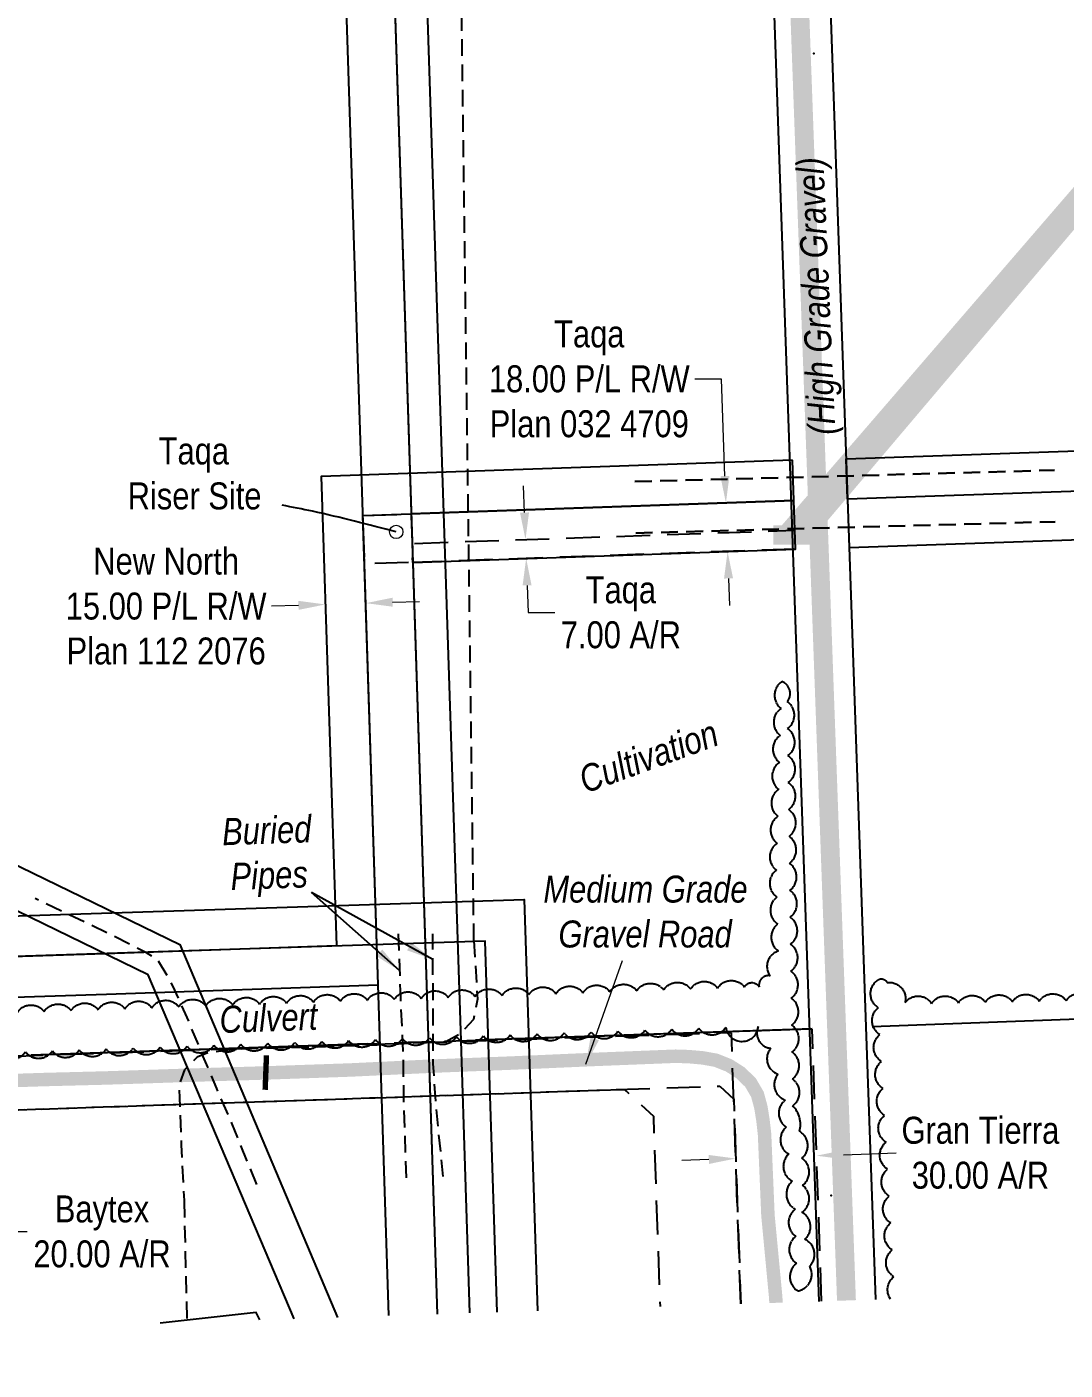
# Model space of a CAD drawing. Extents: x 670596 to 687743, y 5824540 to 5836613.
# Drawn here: x 676992 to 677377.2, y 5824741.4 to 5825239.6 of the extents above; entities that cross this region are included whole.
import ezdxf
from ezdxf.enums import TextEntityAlignment as Align

# ---------------------------------------------------------------- set-up
doc = ezdxf.new("R2010")
doc.units = 0
doc.header["$LTSCALE"] = 5
doc.header["$PDSIZE"] = 0.5
for name, pattern in [('0', [1, 1, 0]), ('foc-ACCESSROAD', [3.75, 2.5, -1.25]), ('foc-QUARTERLINE', [33, 25, -3, 2, -3]), ('UG_PIPE', [1.875, 1.25, -0.625])]:
    doc.linetypes.add(name, pattern=pattern)
doc.layers.get('Defpoints').update_dxf_attribs({"color": 9})
doc.layers.add('10-20_pump_placements_Poi', color=7, linetype='Continuous', plot=False)
for name, color, linetype, lineweight in [('AS-GENERAL', 48, 'Continuous', 18), ('C-AR-T', 13, 'Continuous', 9), ('F-AR-T', 190, 'Continuous', 9), ('F-RW-T', 190, 'Continuous', 9), ('F-WS-T', 190, 'Continuous', 9), ('T-TEXT', 48, 'Continuous', 18)]:
    doc.layers.add(name, color=color, linetype=linetype, lineweight=lineweight)
for name, color, linetype in [('AS-PIPE-UG', 44, 'UG_PIPE'), ('AS-PIPE-UG-T', 44, 'Continuous'), ('AS-ROADS', 254, 'Continuous'), ('C-AR', 13, 'foc-ACCESSROAD'), ('C-RW', 13, 'Continuous'), ('F-AR', 190, 'foc-ACCESSROAD'), ('F-RW', 190, 'Continuous'), ('F-WS', 190, 'foc-ACCESSROAD'), ('L-QSEC', 8, 'foc-QUARTERLINE'), ('L-SEC', 7, 'Continuous'), ('L-SECQ', 8, 'foc-QUARTERLINE'), ('T-BUSH', 110, '0')]:
    doc.layers.add(name, color=color, linetype=linetype)
doc.styles.add('80CG', font='ARIALN.TTF', dxfattribs={"height": 10})
doc.styles.add('80L', font='ARIALN.TTF', dxfattribs={"height": 10})
doc.styles.add('80LS', font='ARIALNI.TTF', dxfattribs={"height": 10})
doc.styles.add('MtXpl_Arial_Narrow', font='ARIALNI.TTF')
doc.dimstyles.new('Compass 5 000', dxfattribs={"dimscale": 5, "dimtxt": 9, "dimasz": 2, "dimexe": 0.2, "dimexo": 0.0625, "dimgap": 0.5, "dimtad": 0, "dimtih": 1, "dimtoh": 1, "dimzin": 0, "dimdsep": 46, "dimtxsty": '80CG', "dimcen": 0.1, "dimse1": 1, "dimse2": 1, "dimclrd": 256, "dimclrt": 256, "dimaunit": 1, "dimadec": 4, "dimazin": 0, "dimtfac": 0.06, "dimtofl": 0, "dimtmove": 0, "dimatfit": 1, "dimfxl": 0.2, "dimtolj": 1, "dimtzin": 0, "dimlwd": -1, "dimarcsym": 0})

# ---------------------------------------------------------------- blocks, each defined once
blk = doc.blocks.new('*D600')
at = {"layer": 'Defpoints', "color": 0, "transparency": 16777216}
for p in [(677177.52, 5825049.48), (677177.2, 5825042.47), (677177.77, 5825042.49)]:
    blk.add_point(p, dxfattribs=at)
at = {"layer": 'F-AR-T', "transparency": 16777216}
for p, q in [((677176.61, 5825059.46), (677176.26, 5825069.45)), ((677177.54, 5825032.48), (677177.89, 5825022.41)), ((677177.89, 5825022.41), (677187.89, 5825022.41))]:
    blk.add_line(p, q, dxfattribs=at)
for points in [[(677178.27, 5825059.52), (677174.94, 5825059.4), (677176.95, 5825049.46)], [(677179.21, 5825032.53), (677175.88, 5825032.42), (677177.2, 5825042.47)]]:
    blk.add_solid(points, dxfattribs=at)
at = {"layer": 'F-AR-T', "transparency": 16777216, "insert": (677212.34, 5825022.41), "char_height": 10, "attachment_point": 5, "style": '80CG'}
blk.add_mtext('\\A1;Taqa\\P7.00 A/R', dxfattribs=at)
blk = doc.blocks.new('*D601')
at = {"layer": 'Defpoints', "color": 0, "transparency": 16777216}
for p in [(677172.31, 5825060.3), (677251.3, 5825063.03), (677172.93, 5825042.32)]:
    blk.add_point(p, dxfattribs=at)
at = {"layer": 'F-RW-T', "transparency": 16777216}
for p, q in [((677249.72, 5825109.02), (677239.72, 5825109.02)), ((677250.96, 5825073.03), (677249.72, 5825109.02)), ((677252.27, 5825035.06), (677252.62, 5825025.06))]:
    blk.add_line(p, q, dxfattribs=at)
for points in [[(677252.63, 5825073.08), (677249.29, 5825072.97), (677251.3, 5825063.03)], [(677253.94, 5825035.11), (677250.61, 5825035), (677251.93, 5825045.05)]]:
    blk.add_solid(points, dxfattribs=at)
at = {"layer": 'F-RW-T', "transparency": 16777216, "insert": (677200.63, 5825109.02), "char_height": 10, "attachment_point": 5, "style": '80CG'}
blk.add_mtext('\\A1;Taqa\\P18.00 P/L R/W\\PPlan 032 4709', dxfattribs=at)
blk = doc.blocks.new('*D605')
at = {"layer": 'Defpoints', "color": 0, "transparency": 16777216}
for p in [(677102.71, 5825025.39), (677102.93, 5825018.94), (677117.89, 5825019.44)]:
    blk.add_point(p, dxfattribs=at)
at = {"layer": 'F-RW-T', "transparency": 16777216}
for p, q in [((677127.67, 5825026.21), (677137.66, 5825026.54)), ((677092.72, 5825025.06), (677082.72, 5825024.73))]:
    blk.add_line(p, q, dxfattribs=at)
for points in [[(677092.66, 5825026.73), (677092.77, 5825023.4), (677102.71, 5825025.39)], [(677127.62, 5825027.88), (677127.73, 5825024.55), (677117.68, 5825025.88)]]:
    blk.add_solid(points, dxfattribs=at)
at = {"layer": 'F-RW-T', "transparency": 16777216, "insert": (677043.64, 5825024.73), "char_height": 10, "attachment_point": 5, "style": '80CG'}
blk.add_mtext('\\A1;New North\\P15.00 P/L R/W\\PPlan 112 2076', dxfattribs=at)
blk = doc.blocks.new('*D609')
at = {"layer": 'C-AR-T', "transparency": 16777216}
for p, q in [((676979.58, 5824867.67), (676979.24, 5824877.67)), ((676980.93, 5824827.7), (676982.11, 5824792.76)), ((676982.11, 5824792.76), (676992.11, 5824792.76))]:
    blk.add_line(p, q, dxfattribs=at)
for points in [[(676981.25, 5824867.73), (676977.91, 5824867.61), (676979.92, 5824857.68)], [(676982.6, 5824827.75), (676979.26, 5824827.64), (676980.59, 5824837.69)]]:
    blk.add_solid(points, dxfattribs=at)
at = {"layer": 'Defpoints', "color": 0, "transparency": 16777216}
for p in [(676978.45, 5824857.63), (676979.13, 5824837.64), (676980.59, 5824837.69)]:
    blk.add_point(p, dxfattribs=at)
at = {"layer": 'C-AR-T', "transparency": 16777216, "insert": (677019.84, 5824792.76), "char_height": 10, "attachment_point": 5, "style": '80CG'}
blk.add_mtext('\\A1;Baytex\\P20.00 A/R', dxfattribs=at)
blk = doc.blocks.new('*D755')
at = {"layer": 'Defpoints', "color": 0, "transparency": 16777216}
for p in [(677284.92, 5824820.91), (677257.69, 5824741.36), (677287.66, 5824742.41)]:
    blk.add_point(p, dxfattribs=at)
at = {"layer": 'F-AR-T', "transparency": 16777216}
for p, q in [((677294.92, 5824821.26), (677314.51, 5824821.94)), ((677244.97, 5824819.52), (677234.97, 5824819.17))]:
    blk.add_line(p, q, dxfattribs=at)
for points in [[(677244.91, 5824821.18), (677245.03, 5824817.85), (677254.96, 5824819.86)], [(677294.86, 5824822.92), (677294.98, 5824819.59), (677284.92, 5824820.91)]]:
    blk.add_solid(points, dxfattribs=at)
at = {"layer": 'F-AR-T', "transparency": 16777216, "insert": (677345.72, 5824821.94), "char_height": 10, "attachment_point": 5, "style": '80CG'}
blk.add_mtext('\\A1;Gran Tierra\\P30.00 A/R', dxfattribs=at)

msp = doc.modelspace()

# ---------------------------------------------------------------- hatches: boundary and pattern name
at = {"layer": 'AS-ROADS'}
h = msp.add_hatch(color=256, dxfattribs=at)
h.dxf.hatch_style = 1
h.paths.add_polyline_path([(682678.285, 5832378.284), (682679.237, 5832371.44), (682678.476, 5832368.778), (682676.859, 5832365.926), (682687.322, 5832365.831), (682684.183, 5832370.964), (682682.661, 5832374.577), (682682.566, 5832377.333), (682682.566, 5832379.045)], flags=16)
h.paths.add_polyline_path([(681464.565, 5832333.37), (681471.954, 5832333.222), (681472.545, 5832327.019), (681474.319, 5832324.36), (681475.206, 5832323.326), (681461.314, 5832321.997), (681462.939, 5832325.394), (681463.974, 5832328.2), (681464.252, 5832330.272), (681464.542, 5832331.722)], flags=16)
h.paths.add_polyline_path([(681048.14, 5832317.983), (681052.253, 5832311.083), (681052.694, 5832307.12), (681062.388, 5832306.826), (681060.185, 5832312.404), (681056.954, 5832317.249), (681056.66, 5832320.038)], flags=16)
edge = h.paths.add_edge_path()
edge.add_line((683515.178, 5832287.041), (683508.934, 5832397.566))
edge.add_line((677284.424, 5825051.076), (677268.886, 5825051.076))
h = msp.add_hatch(color=256, dxfattribs=at)
h.dxf.hatch_style = 1
h.paths.add_polyline_path([(677267.407, 5824766.253), (677272.407, 5824766.418), (677272.24, 5824768.966), (677269.401, 5824798.929), (677268.141, 5824828.999), (677267.562, 5824834.204), (677266.751, 5824839.35), (677265.315, 5824844.631), (677262.453, 5824849.537), (677258.339, 5824853.587), (677253.528, 5824856.656), (677248.295, 5824858.734), (677243.011, 5824859.678), (677237.77, 5824860.146), (677232.595, 5824860.312), (677202.206, 5824859.111), (677171.97, 5824857.785), (677141.828, 5824856.615), (677111.753, 5824855.196), (677081.67, 5824854.15), (677051.621, 5824853.245), (677021.496, 5824852.245), (676998.665, 5824851.662), (676968.534, 5824850.692), (676938.357, 5824849.444), (676908.325, 5824848.218), (676878.296, 5824847.167), (676848.114, 5824846.308), (676817.802, 5824845.303), (676787.583, 5824844.463), (676757.57, 5824843.471), (676727.275, 5824842.46), (676697.277, 5824841.646), (676667.223, 5824840.71), (676637.17, 5824839.491), (676606.875, 5824838.533), (676576.664, 5824835.368), (676565.536, 5824832.715), (676567.074, 5824826.486), (676577.475, 5824830.425), (676607.215, 5824833.541), (676637.35, 5824834.494), (676667.402, 5824835.713), (676697.423, 5824836.648), (676727.426, 5824837.462), (676757.735, 5824838.473), (676787.735, 5824839.465), (676817.955, 5824840.305), (676848.268, 5824841.31), (676878.455, 5824842.169), (676908.515, 5824843.221), (676938.564, 5824844.448), (676968.718, 5824845.695), (676998.81, 5824846.664), (677021.643, 5824847.247), (677051.779, 5824848.248), (677081.833, 5824849.152), (677111.957, 5824850.2), (677142.043, 5824851.62), (677172.176, 5824852.789), (677202.415, 5824854.115), (677232.613, 5824855.309), (677237.468, 5824855.153), (677242.348, 5824854.717), (677246.918, 5824853.901), (677251.24, 5824852.184), (677255.206, 5824849.654), (677258.47, 5824846.442), (677260.664, 5824842.682), (677261.854, 5824838.302), (677262.605, 5824833.537), (677263.152, 5824828.617), (677264.411, 5824798.588), (677267.255, 5824768.566)])

# ---------------------------------------------------------------- linework, layer by layer
at = {"layer": '10-20_pump_placements_Poi'}
for p in [(677283.943, 5825229.825), (677290.418, 5824806.148)]:
    msp.add_point(p, dxfattribs=at)
at = {"layer": 'AS-PIPE-UG', "flags": 128}
for points in [[(677157.827, 5824900.752), (677151.425, 5825385.644), (677203.52, 5825619.176), (677230.13, 5825621.005)], [(677217.567, 5825071.064), (677373.187, 5825075.304)], [(677217.573, 5825070.94), (677373.192, 5825075.18)], [(677217.87, 5825051.983), (677373.49, 5825056.223)], [(677217.876, 5825051.859), (677373.495, 5825056.099)], [(677077.242, 5824810.199), (677068.05, 5824832.95), (677062.43, 5824845.777), (677057.785, 5824856.854), (677051.443, 5824872.137), (677046.136, 5824883.954), (677040.749, 5824893.295), (677036.319, 5824896.127), (677023.299, 5824902.77), (676995.041, 5824916.363)], [(677157.827, 5824900.752), (677159.143, 5824878.955), (677157.622, 5824871.482), (677153.117, 5824866.387), (677147.387, 5824863.121), (677119.19, 5824861.765), (677069.448, 5824860.396), (677059.173, 5824859.103), (677055.149, 5824857.411), (677050.507, 5824852.806), (677048.525, 5824847.533), (677048.533, 5824842.444), (677049.242, 5824824.908), (677050.301, 5824804.293)], [(677129.743, 5824903.259), (677130.561, 5824879.64), (677131.559, 5824857.451), (677131.745, 5824838.899), (677132.759, 5824811.74)], [(677146.422, 5824813.161), (677143.809, 5824839.242), (677142.709, 5824855.098), (677142.672, 5824880.244), (677142.539, 5824903.205)], [(677050.301, 5824804.293), (677051.307, 5824759.095)]]:
    msp.add_lwpolyline(points, dxfattribs=at)
at = {"layer": 'AS-ROADS', "const_width": 6.999, "flags": 128}
for points in [[(677125.488, 5829028.486), (677263.019, 5825678.132), (677296.031, 5824767.201)], [(677284.419, 5825051.201), (677268.88, 5825051.201)], [(677284.424, 5825051.076), (677268.886, 5825051.076)]]:
    msp.add_lwpolyline(points, dxfattribs=at)
at = {"layer": 'C-AR', "flags": 128}
msp.add_lwpolyline([(677256.836, 5824765.902), (677253.329, 5824866.539), (676594.988, 5824844.681), (676595.705, 5824824.659), (677213.71, 5824845.525), (677224.396, 5824835.548), (677226.857, 5824764.909)], dxfattribs=at)
at = {"layer": 'F-AR', "flags": 128}
for points in [[(677277.114, 5825045.941), (677135.131, 5825041.008), (677134.888, 5825048.003), (677276.871, 5825052.936)], [(677286.819, 5824766.895), (677283.305, 5824867.882), (676595.022, 5824844.644), (676595.705, 5824824.659), (677249.026, 5824846.717), (677254.196, 5824841.89), (677256.84, 5824765.903)], [(677283.287, 5824867.903), (677183.355, 5824864.541)]]:
    msp.add_lwpolyline(points, dxfattribs=at)
at = {"layer": 'F-RW', "flags": 128}
for points in [[(677126.281, 5824761.578), (677122.345, 5824884.232), (677096.886, 5825665.432), (677114.867, 5825666.067), (677144.171, 5824762.171)], [(677156.345, 5824762.574), (677153.057, 5824863.475), (677146.226, 5825074.384), (677127.05, 5825666.486), (677114.867, 5825666.067), (677135.131, 5825041.008), (677144.171, 5824762.171)], [(676358.22, 5825331.997), (676473.997, 5825215.696), (676542.672, 5825146.097), (676762.023, 5825038.613), (677048.709, 5824899.228), (677107.229, 5824760.947)], [(677091.075, 5824760.412), (677036.928, 5824888.048), (676755.443, 5825025.133), (676533.784, 5825133.747), (676463.343, 5825205.137), (676358.972, 5825309.979)], [(677275.959, 5825078.891), (677101.154, 5825072.848), (677106.878, 5824898.728), (677020.963, 5824895.823), (676723.985, 5824886.252), (676727.342, 5824782.919), (676742.483, 5824783.31), (676739.606, 5824871.652), (677021.451, 5824880.833), (677122.345, 5824884.232), (677116.67, 5825058.379), (677276.49, 5825063.902), (677275.969, 5825078.892)], [(677135.131, 5825041.008), (677277.114, 5825045.941), (677276.49, 5825063.902), (677134.567, 5825058.996), (677135.131, 5825041.008)], [(677078.42, 5824759.993), (677077.044, 5824762.697), (677041.476, 5824758.769)]]:
    msp.add_lwpolyline(points, dxfattribs=at)
for points in [[(677916.062, 5825406.489), (677875.903, 5825435.306), (677764.501, 5825368.272), (677795.816, 5825316.372), (677508.932, 5825071.8), (677296.462, 5825064.48), (677295.964, 5825079.459), (677503.159, 5825086.613), (677776.372, 5825319.572), (677743.912, 5825373.367), (677876.62, 5825453.227), (677924.8, 5825418.654)], [(677297.083, 5825046.493), (677515.812, 5825054.041), (677804.456, 5825300.157), (677851.484, 5825340.242), (677839.834, 5825353.897), (677795.816, 5825316.372), (677508.932, 5825071.8), (677296.462, 5825064.48)]]:
    msp.add_lwpolyline(points, close=True, dxfattribs=at)
at = {"layer": 'F-RW'}
msp.add_lwpolyline([(676727.342, 5824782.919), (676723.985, 5824886.252), (677020.821, 5824895.895)], dxfattribs=at)
at = {"layer": 'F-WS', "flags": 128}
msp.add_lwpolyline([(677116.67, 5825058.379), (677134.548, 5825058.995), (677135.131, 5825041.008), (677117.255, 5825040.426)], close=True, dxfattribs=at)
at = {"layer": 'L-QSEC', "flags": 128}
msp.add_lwpolyline([(678090.024, 5824897.19), (677303.387, 5824868.664)], dxfattribs=at)
at = {"layer": 'L-SEC', "flags": 128}
for points in [[(677254.384, 5825670.869), (677282.324, 5824866.736)], [(677303.387, 5824868.664), (677275.439, 5825672.747)], [(677282.324, 5824866.736), (677285.801, 5824766.862)], [(677306.906, 5824767.561), (677303.387, 5824868.664)]]:
    msp.add_lwpolyline(points, dxfattribs=at)
at = {"layer": 'L-SECQ', "flags": 128}
msp.add_lwpolyline([(677283.304, 5824867.92), (676475.071, 5824840.68), (676375.141, 5824837.311)], dxfattribs=at)
at = {"layer": 'T-BUSH', "flags": 128}
for points in [[(676462.221, 5825103.502, -0.5205671), (676462.409, 5825093.505, -0.5205671), (676462.596, 5825083.508, -0.5205671), (676462.784, 5825073.511, -0.5205671), (676462.972, 5825063.514, -0.5205671), (676463.16, 5825053.517, -0.5205671), (676463.348, 5825043.52, -0.5205671), (676463.535, 5825033.523, -0.5205671), (676463.656, 5825023.526, -0.5205671), (676463.673, 5825013.527, -0.5205671), (676463.69, 5825003.528, -0.5205671), (676463.789, 5824993.53, -0.5205671), (676463.928, 5824983.532, -0.5205671), (676464.066, 5824973.534, -0.5205671), (676464.205, 5824963.537, -0.5205671), (676464.45, 5824953.541, -0.5205671), (676464.821, 5824943.55, -0.5205671), (676465.121, 5824933.556, -0.5205671), (676465.286, 5824923.558, -0.5205671), (676465.451, 5824913.561, -0.5205671), (676465.87, 5824903.572, -0.5205671), (676466.36, 5824893.585, -0.5205671), (676468.578, 5824883.845, -0.5205671), (676473.588, 5824875.428, -0.5205671), (676479.935, 5824867.772, -0.5205671), (676489.292, 5824864.246, -0.5205671), (676498.826, 5824861.69, -0.5205671), (676508.825, 5824861.668, -0.5205671), (676518.824, 5824861.646, -0.5205671), (676528.822, 5824861.686, -0.5205671), (676538.819, 5824861.882, -0.5205671), (676548.815, 5824862.078, -0.5205671), (676558.812, 5824862.275, -0.5205671), (676568.809, 5824862.471, -0.5205671), (676578.805, 5824862.706, -0.5205671), (676588.801, 5824862.941, -0.5205671), (676598.797, 5824863.176, -0.5205671), (676608.793, 5824863.411, -0.5205671), (676618.789, 5824863.647, -0.5205671), (676628.77, 5824863.072, -0.5205671), (676638.751, 5824862.477, -0.5205671), (676648.743, 5824862.271, -0.5205671), (676658.741, 5824862.352, -0.5205671), (676668.738, 5824862.481, -0.5205671), (676678.72, 5824863.058, -0.5205671), (676688.694, 5824863.721, -0.5205671), (676698.616, 5824864.957, -0.5205671), (676708.557, 5824865.886, -0.5205671), (676718.555, 5824865.844, -0.5205671), (676728.554, 5824865.802, -0.5205671), (676738.552, 5824865.823, -0.5205671), (676748.55, 5824865.95, -0.5205671), (676758.548, 5824866.077, -0.5205671), (676768.543, 5824866.337, -0.5205671), (676778.536, 5824866.687, -0.5205671), (676788.528, 5824867.036, -0.5205671), (676798.521, 5824867.386, -0.5205671), (676808.514, 5824867.735, -0.5205671), (676818.506, 5824868.084, -0.5205671), (676828.499, 5824868.434, -0.5205671), (676838.492, 5824868.783, -0.5205671), (676848.484, 5824869.133, -0.5205671), (676858.477, 5824869.482, -0.5205671), (676868.47, 5824869.832, -0.5205671), (676878.462, 5824870.181, -0.5205671), (676888.455, 5824870.531, -0.5205671), (676898.448, 5824870.88, -0.5205671), (676908.44, 5824871.229, -0.5205671), (676918.433, 5824871.579, -0.5205671), (676928.426, 5824871.928, -0.5205671), (676938.418, 5824872.278, -0.5205671), (676948.411, 5824872.627, -0.5205671), (676958.404, 5824872.977, -0.5205671), (676968.396, 5824873.326, -0.5205671), (676978.389, 5824873.676, -0.5205671), (676988.382, 5824874.025, -0.5205671), (676998.374, 5824874.374, -0.5205671), (677008.367, 5824874.724, -0.5205671), (677018.359, 5824875.073, -0.5205671), (677028.352, 5824875.423, -0.5205671), (677038.345, 5824875.772, -0.5205671), (677048.337, 5824876.122, -0.5205671), (677058.33, 5824876.471, -0.5205671), (677068.323, 5824876.821, -0.5205671), (677078.315, 5824877.17, -0.5205671), (677088.308, 5824877.52, -0.5205671), (677098.301, 5824877.869, -0.5205671), (677108.293, 5824878.218, -0.5205671), (677118.286, 5824878.568, -0.5205671), (677128.279, 5824878.917, -0.5205671), (677138.271, 5824879.267, -0.5205671), (677148.264, 5824879.616, -0.5205671), (677158.257, 5824879.966, -0.5205671), (677168.249, 5824880.315, -0.5205671), (677178.242, 5824880.665, -0.5205671), (677188.235, 5824881.014, -0.5205671), (677198.227, 5824881.363, -0.5205671), (677208.22, 5824881.713, -0.5205671), (677218.213, 5824882.062, -0.5205671), (677228.205, 5824882.412, -0.5205671), (677238.198, 5824882.761, -0.5205671), (677248.19, 5824883.111, -0.5205671), (677258.183, 5824883.46, -0.5959681), (677263.632, 5824883.535, -0.08317)], [(676791.576, 5824852.474, 0.5205671), (676801.569, 5824852.823, 0.5205671), (676811.561, 5824853.172, 0.5205671), (676821.554, 5824853.521, 0.5205671), (676831.547, 5824853.87, 0.5205671), (676841.539, 5824854.219, 0.5205671), (676851.532, 5824854.568, 0.5205671), (676861.525, 5824854.917, 0.5205671), (676871.517, 5824855.266, 0.5205671), (676881.51, 5824855.615, 0.5205671), (676891.503, 5824855.964, 0.5205671), (676901.495, 5824856.313, 0.5205671), (676911.488, 5824856.662, 0.5205671), (676921.481, 5824857.011, 0.5205671), (676931.473, 5824857.36, 0.5205671), (676941.466, 5824857.709, 0.5205671), (676951.459, 5824858.058, 0.5205671), (676961.451, 5824858.407, 0.5205671), (676971.444, 5824858.756, 0.5205671), (676981.437, 5824859.105, 0.5205671), (676991.429, 5824859.454, 0.5205671), (677001.422, 5824859.803, 0.5205671), (677011.415, 5824860.152, 0.5205671), (677021.407, 5824860.501, 0.5205671), (677031.4, 5824860.851, 0.5205671), (677041.393, 5824861.2, 0.5205671), (677051.385, 5824861.549, 0.5205671), (677061.378, 5824861.898, 0.5205671), (677071.371, 5824862.247, 0.5205671), (677081.363, 5824862.596, 0.5205671), (677091.356, 5824862.945, 0.5205671), (677101.349, 5824863.294, 0.5205671), (677111.341, 5824863.643, 0.5205671), (677121.334, 5824863.992, 0.5205671), (677131.327, 5824864.341, 0.5205671), (677141.319, 5824864.69, 0.5205671), (677151.312, 5824865.039, 0.5205671), (677161.305, 5824865.388, 0.5205671), (677171.297, 5824865.737, 0.5205671), (677181.29, 5824866.086, 0.5205671), (677191.283, 5824866.435, 0.5205671), (677201.275, 5824866.784, 0.5205671), (677211.268, 5824867.133, 0.5205671), (677221.261, 5824867.482, 0.5205671), (677231.253, 5824867.831, 0.5205671), (677241.246, 5824868.18, 0.5205671), (677251.239, 5824868.529, 0.8859925), (677263.327, 5824868.784, 0.520567), (677267.915, 5824860.779, 0.5205671), (677270.619, 5824851.153, 0.5205671), (677273.323, 5824841.527, 0.5205671), (677273.706, 5824831.506, 0.5205671), (677273.706, 5824831.506, 0.5205671), (677274.597, 5824821.493, 0.5205671), (677274.597, 5824821.493, 0.5205671), (677275.933, 5824811.481, 0.5205671), (677275.933, 5824811.481, 0.5205671), (677277.046, 5824801.024, 0.5205671), (677277.046, 5824801.024, 0.5205671), (677277.268, 5824791.011, 0.5205671), (677277.268, 5824791.011, 0.5205671), (677277.491, 5824780.999, 0.5205671), (677277.491, 5824780.999, 0.5205671), (677277.936, 5824770.764, 0.5205671), (677277.936, 5824770.764, 0.5205671), (677282.389, 5824779.887, 0.5205671), (677282.389, 5824779.887, 0.5205671), (677280.608, 5824789.899, 0.5205671), (677280.608, 5824789.899, 0.5205671), (677279.495, 5824799.911, 0.5205671), (677279.495, 5824799.911, 0.5205671), (677279.717, 5824809.923, 0.5205671), (677279.717, 5824809.923, 0.5205671), (677279.495, 5824819.936, 0.5205671), (677279.495, 5824819.936, 0.5205671), (677278.604, 5824829.948, 0.5205671), (677278.604, 5824829.948, 0.271343), (677276.096, 5824839.374, 0.5205671), (677275.959, 5824849.372, 0.5205671), (677275.823, 5824859.369, 0.5205671), (677275.687, 5824869.367, 0.5205671), (677275.551, 5824879.365, 0.5205671), (677275.414, 5824889.363, 0.5205671), (677275.278, 5824899.361, 0.5205671), (677275.142, 5824909.359, 0.5205671), (677275.006, 5824919.356, 0.5205671), (677274.869, 5824929.354, 0.5205671), (677274.733, 5824939.352, 0.5205671), (677274.597, 5824949.35, 0.5205671), (677274.46, 5824959.348, 0.5205671), (677274.324, 5824969.346, 0.5205671), (677274.188, 5824979.343, 0.5205671), (677274.052, 5824989.341, 0.5205671), (677272.077, 5824996.79, 0.5205671), (677271.785, 5824986.795, 0.5205671), (677271.493, 5824976.801, 0.5205671), (677271.202, 5824966.806, 0.5205671), (677270.91, 5824956.812, 0.5205671), (677270.618, 5824946.817, 0.5205671), (677270.327, 5824936.823, 0.5205671), (677270.035, 5824926.828, 0.5205671), (677270.25, 5824916.834, 0.5205671), (677270.548, 5824906.839, 0.5205671), (677270.845, 5824896.845, 0.5205671), (677267.665, 5824887.655, 0.5205671), (677263.632, 5824883.535)], [(677312.366, 5824767.742, -0.3948837), (677313.614, 5824775.987, -0.5205671), (677313.04, 5824785.97, -0.5205671), (677312.465, 5824795.952, -0.5205671), (677311.89, 5824805.934, -0.5205671), (677311.316, 5824815.916, -0.5205671), (677310.741, 5824825.899, -0.5205671), (677310.167, 5824835.881, -0.5205671), (677309.592, 5824845.863, -0.5205671), (677309.018, 5824855.845, -0.5205671), (677308.443, 5824865.827, -0.5205671), (677307.869, 5824875.81, -0.5205671), (677307.294, 5824885.792, -0.5205671), (677311.129, 5824885.164, -0.5205671), (677317.798, 5824877.714, -0.5205671), (677327.578, 5824877.424, -0.5205671), (677337.575, 5824877.631, -0.5205671), (677347.572, 5824877.838, -0.5205671), (677357.568, 5824878.046, -0.5205671), (677367.565, 5824878.253, -0.5205671), (677377.561, 5824878.461, -0.5205671), (677387.558, 5824878.668, -0.5205671), (677397.555, 5824878.876, -0.5205671), (677410.082, 5824879.136)]]:
    msp.add_lwpolyline(points, format="xyb", dxfattribs=at)
at = {"layer": 'T-TEXT', "const_width": 2, "flags": 128}
msp.add_lwpolyline([(677080.368, 5824845.342), (677080.862, 5824858.112)], dxfattribs=at)

# ---------------------------------------------------------------- texts
at = {"layer": 'F-WS-T', "insert": (677005.017, 5825087.333), "char_height": 9.99876, "attachment_point": 1, "rotation": 359.99673, "style": '80L'}
msp.add_mtext_dynamic_manual_height_columns('\\pi35.841;Taqa\\P\\pi24.366;Riser Site', width=97.0002, gutter_width=49.991, heights=[0], dxfattribs=at)
at = {"layer": 'T-TEXT', "style": '80LS'}
for s, height, rotation, p in [('(High Grade Gravel)', 9.99876, 92.51889, (677284.7, 5825139.771)), ('Cultivation', 9.99865, 20, (677222.587, 5824969.053))]:
    msp.add_text(s, height=height, rotation=rotation, dxfattribs=at).set_placement(p, align=Align.MIDDLE_CENTER)
at = {"layer": 'T-TEXT', "insert": (677081.587, 5824871.955), "char_height": 10.00047, "attachment_point": 5, "rotation": 2.00433, "style": '80CG'}
msp.add_mtext('\\A1;{\\fArial Narrow|b0|i1|c0|p34;Culvert}', dxfattribs=at)

# ---------------------------------------------------------------- dimensions: what is measured, and where the dimension line sits
at = {"layer": 'C-AR-T'}
dim = msp.add_linear_dim(base=(676980.592, 5824837.691), p1=(676978.451, 5824857.627), p2=(676979.126, 5824837.641), angle=271.93374, text='Baytex\\P20.00 A/R', dimstyle='Compass 5 000', override={"dimtfill": 0}, dxfattribs=at)
dim.commit()
dim.dimension.update_dxf_attribs({"geometry": '*D609', "text_midpoint": (677019.844, 5824792.763), "dimtype": 161})
at = {"layer": 'F-AR-T'}
for base, p1, p2, angle, text, picture, middle in [((677177.197, 5825042.47), (677177.523, 5825049.484), (677177.766, 5825042.489), 271.98974, 'Taqa\\P7.00 A/R', '*D600', (677212.342, 5825022.415)), ((677284.924, 5824820.907), (677257.694, 5824741.365), (677287.657, 5824742.408), 1.99386, 'Gran Tierra\\P30.00 A/R', '*D755', (677345.722, 5824821.937))]:
    dim = msp.add_linear_dim(base=base, p1=p1, p2=p2, angle=angle, text=text, dimstyle='Compass 5 000', dxfattribs=at)
    dim.commit()
    dim.dimension.update_dxf_attribs({"geometry": picture, "text_midpoint": middle, "dimtype": 161})
at = {"layer": 'F-RW-T'}
for base, p1, p2, angle, text, picture, middle in [((677251.305, 5825063.031), (677172.929, 5825042.321), (677172.307, 5825060.301), 91.97917, 'Taqa\\P18.00 P/L R/W\\PPlan 032 4709', '*D601', (677200.63, 5825109.015)), ((677102.714, 5825025.391), (677117.888, 5825019.437), (677102.926, 5825018.945), 181.88296, 'New North\\P15.00 P/L R/W\\PPlan 112 2076', '*D605', (677043.636, 5825024.734))]:
    dim = msp.add_linear_dim(base=base, p1=p1, p2=p2, angle=angle, text=text, dimstyle='Compass 5 000', dxfattribs=at)
    dim.commit()
    dim.dimension.update_dxf_attribs({"geometry": picture, "text_midpoint": middle, "dimtype": 161})

# ---------------------------------------------------------------- leaders
at = {"layer": 'F-WS-T', "path_type": 1}
msp.add_leader([(677128.991, 5825052.296), (677097.936, 5825059.961), (677086.645, 5825062.21)], dimstyle='Compass 5 000', override={"dimasz": 1, "dimgap": 0.5, "dimtad": 0, "dimldrblk": 'DotBlank'}, dxfattribs=at)

# ---------------------------------------------------------------- next in the draw order: texts
at = {"layer": 'AS-PIPE-UG-T', "insert": (677063.918, 5824946.032), "char_height": 10.00047, "width": 33.77144, "attachment_point": 1, "rotation": 2.00433, "style": 'MtXpl_Arial_Narrow', "bg_fill": 3, "box_fill_scale": 1.15, "bg_fill_color": 256, "bg_fill_true_color": 256, "bg_fill_transparency": 0}
msp.add_mtext('\\pi0.29899;Buried \\P\\pi2.8469;Pipes', dxfattribs=at)

# ---------------------------------------------------------------- next in the draw order: linework, layer by layer
at = {"layer": 'C-RW', "flags": 128}
msp.add_lwpolyline([(677166.4, 5824762.907), (677161.933, 5824900.479), (677161.933, 5824900.479), (677161.933, 5824900.479), (676733.626, 5824886.565), (676731.771, 5824941.505), (676651.83, 5824938.805), (676651.324, 5824953.794), (676746.253, 5824957), (676746.254, 5824957), (676748.109, 5824902.041), (677176.436, 5824915.956), (677176.436, 5824915.956), (677176.436, 5824915.956), (677181.389, 5824763.404)], dxfattribs=at)

# ---------------------------------------------------------------- next in the draw order: leaders
at = {"layer": 'AS-PIPE-UG-T'}
for points in [[(677130.218, 5824889.549), (677097.514, 5824918.582)], [(677142.594, 5824893.676), (677097.514, 5824918.582)]]:
    msp.add_leader(points, dimstyle='Compass 5 000', dxfattribs=at)

# ---------------------------------------------------------------- next in the draw order: texts
at = {"layer": 'AS-GENERAL', "insert": (677183.276, 5824924.807), "char_height": 9.99705, "attachment_point": 1, "style": '80L', "bg_fill": 2}
msp.add_mtext_dynamic_manual_height_columns('\\pi0.33085;{\\fArial Narrow|b0|i1|c0|p34;Medium Grade \\P\\pi5.9158;Gravel Road}', width=75.57139, gutter_width=49.991, heights=[0], dxfattribs=at)

# ---------------------------------------------------------------- next in the draw order: leaders
at = {"layer": 'AS-GENERAL'}
msp.add_leader([(677199.314, 5824854.842), (677212.938, 5824893.344)], dimstyle='Compass 5 000', dxfattribs=at)

doc.saveas('drawing.dxf')
